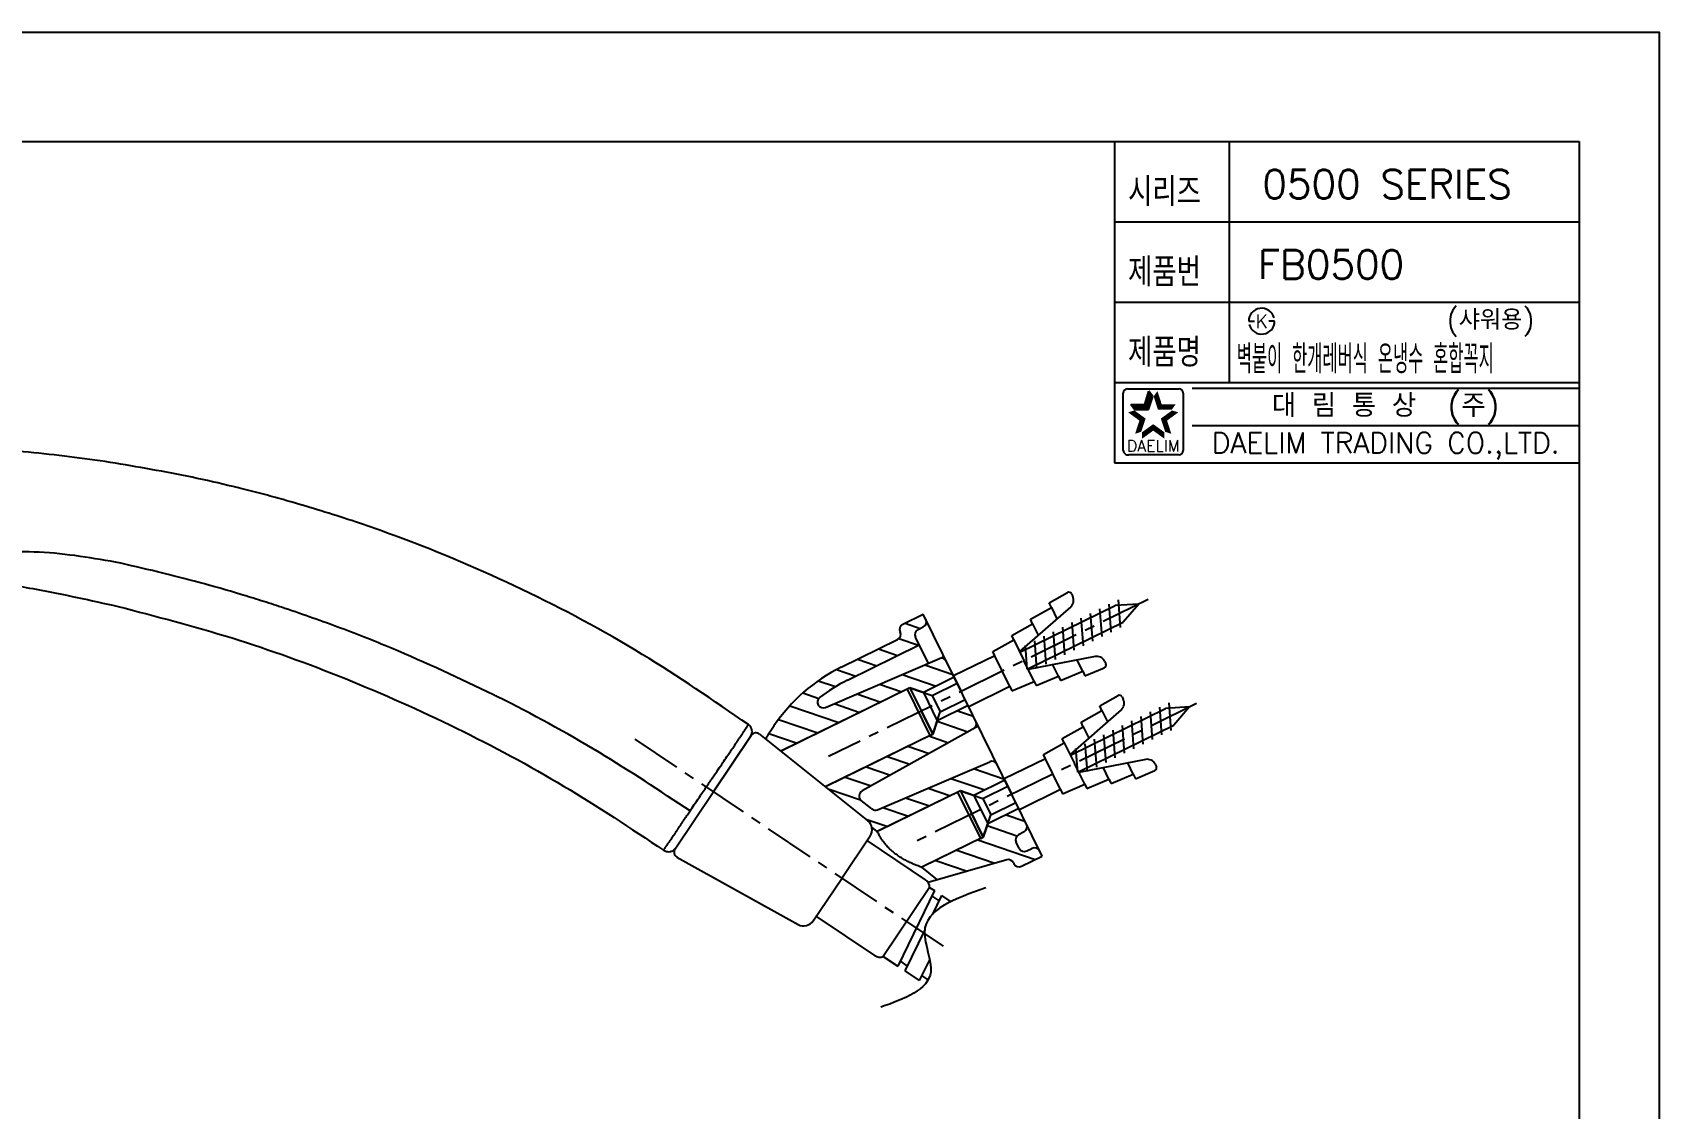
# Model space of a CAD drawing. Extents: x 937 to 1531, y -1355 to -935.
# Drawn here: x 1247.7 to 1531.4, y -1122.4 to -934.8 of the extents above; entities that cross this region are included whole.
import ezdxf
from ezdxf.enums import TextEntityAlignment as Align

# ---------------------------------------------------------------- set-up
doc = ezdxf.new("R2010")
doc.units = 0
doc.header["$LTSCALE"] = 7
doc.header["$MEASUREMENT"] = 0
doc.linetypes.add('CENTER', pattern=[2, 1.25, -0.25, 0.25, -0.25])
doc.layers.get('0').update_dxf_attribs({"color": 2, "linetype": 'CONTINUOUS'})
for name, color, linetype in [('CL', 1, 'CENTER'), ('D', 2, 'CONTINUOUS'), ('DIM', 2, 'CONTINUOUS'), ('DWG', 7, 'CONTINUOUS'), ('HT', 3, 'CONTINUOUS'), ('TXT', 4, 'CONTINUOUS')]:
    doc.layers.add(name, color=color, linetype=linetype)
doc.styles.add('GHS', font='romans', dxfattribs={"bigfont": 'ghs'})
doc.styles.add('ROMANS', font='romans')

# ---------------------------------------------------------------- blocks, each defined once
blk = doc.blocks.new('S')
at = {"layer": 'DWG', "color": 2}
for p, q in [((5596.35, 3276.4), (5600.01, 3276.61)), ((5568.04, 3273.82), (5567.54, 3273.82)), ((5567.54, 3264.82), (5567.54, 3273.82)), ((5568.04, 3273.82), (5568.04, 3269.32)), ((5568.04, 3273.82), (5570.94, 3270.92)), ((5587.98, 3274.17), (5592.17, 3274.41)), ((5587.98, 3273.36), (5587.98, 3274.17)), ((5599.43, 3274.15), (5587.98, 3271.06)), ((5592.17, 3275.28), (5596.35, 3275.51)), ((5592.17, 3274.41), (5592.17, 3275.28)), ((5592.17, 3274.41), (5592.17, 3272.19)), ((5596.35, 3275.51), (5596.35, 3276.4)), ((5596.35, 3275.51), (5596.35, 3273.32)), ((5600.54, 3276.11), (5600.54, 3275.6)), ((5570.94, 3270.92), (5575.79, 3270.92)), ((5570.94, 3270.92), (5570.94, 3267.72)), ((5583.79, 3272.32), (5575.79, 3272.32)), ((5575.79, 3272.32), (5575.79, 3269.32)), ((5583.79, 3273.12), (5587.98, 3273.36)), ((5583.79, 3272.32), (5583.79, 3273.12)), ((5583.79, 3266.32), (5583.79, 3272.32)), ((5587.82, 3267.72), (5589.37, 3271.57)), ((5587.98, 3273.36), (5587.98, 3269.32)), ((5587.98, 3270.92), (5606.46, 3270.92)), ((5589.37, 3267.07), (5591.18, 3271.57)), ((5591.18, 3267.07), (5592.99, 3271.57)), ((5592.99, 3267.07), (5594.8, 3271.57)), ((5594.8, 3267.07), (5596.61, 3271.57)), ((5596.61, 3267.07), (5598.42, 3271.57)), ((5598.42, 3267.07), (5600.23, 3271.57)), ((5600.23, 3267.07), (5602.04, 3271.57)), ((5602.04, 3267.07), (5603.85, 3271.57)), ((5603.85, 3267.07), (5605.66, 3271.57)), ((5605.66, 3267.07), (5607.47, 3271.57)), ((5610.33, 3269.33), (5606.46, 3270.92)), ((5568.04, 3264.82), (5568.04, 3269.32)), ((5575.79, 3266.32), (5575.79, 3269.32)), ((5587.98, 3265.28), (5587.98, 3269.32)), ((5610.33, 3269.33), (5606.47, 3267.72)), ((5568.04, 3264.82), (5570.94, 3267.72)), ((5570.94, 3267.72), (5575.79, 3267.72)), ((5583.79, 3266.32), (5575.79, 3266.32)), ((5583.79, 3266.32), (5583.79, 3265.52)), ((5583.79, 3265.52), (5587.98, 3265.28)), ((5587.98, 3267.72), (5606.46, 3267.72)), ((5599.43, 3264.49), (5587.98, 3267.59)), ((5587.98, 3265.28), (5587.98, 3264.47)), ((5592.17, 3264.23), (5592.17, 3266.45)), ((5596.35, 3263.13), (5596.35, 3265.32)), ((5567.54, 3264.82), (5568.04, 3264.82)), ((5587.98, 3264.47), (5592.17, 3264.23)), ((5592.17, 3264.23), (5592.17, 3263.37)), ((5592.17, 3263.37), (5596.35, 3263.13)), ((5596.35, 3263.13), (5596.35, 3262.24)), ((5600.54, 3263.04), (5600.54, 3262.53)), ((5596.35, 3262.24), (5600.01, 3262.03))]:
    blk.add_line(p, q, dxfattribs=at)
for centre, radius, start, end in [((5600.04, 3276.11), 0.5, 0.0005, 93.2254), ((5599.04, 3275.6), 1.5, 285.1209, 0.0005), ((5599.04, 3263.04), 1.5, 0.0005, 74.8801), ((5600.04, 3262.53), 0.5, 266.7756, 0.0005)]:
    blk.add_arc(centre, radius, start, end, dxfattribs=at)

msp = doc.modelspace()

# ---------------------------------------------------------------- linework, layer by layer
at = {"color": 7}
for p, q in [((1436.42, -953.81), (1436.42, -1009.81)), ((1456.42, -953.81), (1456.42, -995.81)), ((1436.42, -967.81), (1517.42, -967.81)), ((1436.42, -981.81), (1517.42, -981.81)), ((1436.42, -995.81), (1517.42, -995.81)), ((1436.42, -1009.81), (1517.42, -1009.81))]:
    msp.add_line(p, q, dxfattribs=at)
at = {"color": 2, "linetype": 'Continuous'}
for p, q in [((1437.9, -1007.67), (1437.9, -997.67)), ((1438.65, -996.92), (1447.65, -996.92)), ((1448.4, -997.67), (1448.4, -1007.67)), ((1449.92, -996.81), (1517.42, -996.81)), ((1449.92, -1003.31), (1517.42, -1003.31)), ((1447.65, -1008.42), (1438.9, -1008.42))]:
    msp.add_line(p, q, dxfattribs=at)
at = {"color": 2}
for p, q in [((1441.66, -999.63), (1442.41, -997.32)), ((1442.33, -1000.54), (1443.08, -998.24)), ((1443.08, -998.24), (1442.41, -997.32)), ((1439.24, -999.63), (1441.66, -999.63)), ((1439.9, -1000.54), (1439.24, -999.63)), ((1439.9, -1000.54), (1442.33, -1000.54))]:
    msp.add_line(p, q, dxfattribs=at)
at = {"color": 7, "linetype": 'Continuous'}
msp.add_line((1359.88, -1076.96), (1372.94, -1057.51), dxfattribs=at)
at = {"linetype": 'Continuous'}
msp.add_lwpolyline([(937.42, -1354.81), (1531.42, -1354.81), (1531.42, -934.81), (937.42, -934.81)], close=True, dxfattribs=at)
at = {"color": 2, "linetype": 'Continuous'}
for centre, radius, start, end in [((1438.65, -997.67), 0.75, 90, 180), ((1447.65, -997.67), 0.75, 0, 90), ((1438.78, -1007.55), 0.884, 188.1301, 278.1301), ((1447.65, -1007.67), 0.75, 270, 0)]:
    msp.add_arc(centre, radius, start, end, dxfattribs=at)
at = {"color": 7, "linetype": 'Continuous'}
msp.add_arc((1371.69, -1056.67), 1.5, 326.1229, 54.0244, dxfattribs=at)
for points in [[(1261.28, -1009.74), (1247.05, -1007.97), (1240.03, -1007.4)], [(1372.57, -1055.46), (1354.05, -1043.21), (1333.05, -1031.89), (1311.46, -1022.74), (1300.7, -1019.02), (1290.1, -1015.87), (1286.37, -1014.87), (1282.71, -1013.96), (1275.56, -1012.34), (1261.28, -1009.74)], [(1262.23, -1027.12), (1248, -1025.37), (1240.99, -1025.44)], [(1328.14, -1050.26), (1310.32, -1042.14), (1300.82, -1038.4), (1291.15, -1035.01), (1287.61, -1033.86), (1284.04, -1032.76), (1276.82, -1030.68), (1262.23, -1027.12)], [(1243.8, -1031.07), (1248.35, -1031.86), (1262.65, -1034.86)], [(1262.65, -1034.86), (1282.53, -1040.36), (1302.3, -1047.45), (1321.67, -1056.08), (1340.35, -1066.18), (1357.78, -1077.36)], [(1362.38, -1070.5), (1346.58, -1060.34), (1328.8, -1050.59), (1328.14, -1050.26)], [(1362.38, -1070.5), (1363.86, -1068.32), (1365.16, -1066.41), (1366.3, -1064.75), (1367.28, -1063.31), (1368.12, -1062.08), (1368.83, -1061.02), (1369.44, -1060.13), (1369.96, -1059.37), (1370.39, -1058.72), (1370.76, -1058.18), (1371.06, -1057.72), (1371.32, -1057.34), (1371.54, -1057.02), (1371.71, -1056.75), (1371.86, -1056.53), (1371.99, -1056.34), (1372.09, -1056.19), (1372.18, -1056.05), (1372.26, -1055.94), (1372.32, -1055.84), (1372.37, -1055.76), (1372.42, -1055.7), (1372.45, -1055.64), (1372.48, -1055.6), (1372.5, -1055.57), (1372.54, -1055.52), (1372.57, -1055.46)], [(1357.79, -1077.34), (1357.85, -1077.24), (1357.92, -1077.13), (1358.02, -1076.99), (1358.13, -1076.83), (1358.25, -1076.65), (1358.38, -1076.46), (1358.51, -1076.27), (1358.65, -1076.07), (1358.79, -1075.87), (1358.94, -1075.65), (1359.1, -1075.41), (1359.28, -1075.14), (1359.47, -1074.87), (1359.67, -1074.57), (1359.88, -1074.25), (1360.11, -1073.91), (1360.35, -1073.54), (1360.62, -1073.15), (1360.91, -1072.72), (1361.22, -1072.25), (1361.56, -1071.74), (1361.94, -1071.16), (1362.38, -1070.5)], [(1357.78, -1077.36), (1357.88, -1077.42), (1358.41, -1077.61), (1358.97, -1077.59), (1359.48, -1077.36), (1359.88, -1076.96)]]:
    msp.add_spline(points, degree=3, dxfattribs=at)
at = {"color": 2}
for points in [[(1441.66, -999.63), (1442.33, -1000.54), (1442.41, -997.32), (1443.08, -998.24)], [(1443.89, -997.32), (1443.22, -998.24), (1444.64, -999.63), (1443.97, -1000.54)], [(1440.74, -1002.46), (1441.82, -1002.11), (1438.78, -1001.03), (1439.86, -1000.68)], [(1439.24, -999.63), (1439.9, -1000.54), (1441.66, -999.63), (1442.33, -1000.54)], [(1444.64, -999.63), (1443.97, -1000.54), (1447.06, -999.63), (1446.4, -1000.54)], [(1447.52, -1001.03), (1446.44, -1000.68), (1445.56, -1002.46), (1444.48, -1002.11)], [(1439.99, -1004.76), (1441.07, -1004.41), (1440.74, -1002.46), (1441.82, -1002.11)], [(1443.15, -1004.21), (1443.15, -1003.08), (1441.19, -1005.63), (1441.19, -1004.5)], [(1445.11, -1005.63), (1445.11, -1004.5), (1443.15, -1004.21), (1443.15, -1003.08)], [(1445.56, -1002.46), (1444.48, -1002.11), (1446.31, -1004.76), (1445.23, -1004.41)]]:
    msp.add_solid(points, dxfattribs=at)
at = {"layer": 'CL'}
for p, q in [((1442.29, -1033.65), (1386.55, -1061.02)), ((1450.69, -1051.8), (1401.72, -1075.85)), ((1352.75, -1058), (1407.85, -1094.99))]:
    msp.add_line(p, q, dxfattribs=at)
at = {"layer": 'D'}
for p, q in [((1459.81, -985.13), (1460.31, -985.13)), ((1460.31, -985.13), (1460.81, -985.13)), ((1463.81, -985.13), (1463.31, -985.13)), ((1464.31, -985.13), (1463.81, -985.13))]:
    msp.add_line(p, q, dxfattribs=at)
for start, end in [(15, 180), (195, 0)]:
    msp.add_arc((1462.06, -985.13), 2.25, start, end, dxfattribs=at)
at = {"layer": 'DIM'}
msp.add_spline([(1413.96, -1083.93), (1403.27, -1091.62), (1404.35, -1098.59), (1395.66, -1104.74)], degree=3, dxfattribs=at)
at = {"layer": 'DWG'}
for p, q in [((1399.47, -1037.96), (1403.06, -1036.2)), ((1423.78, -1078.39), (1403.06, -1036.2)), ((1388.72, -1045.47), (1398.56, -1040.64)), ((1403.94, -1044.79), (1401.69, -1040.21)), ((1402.15, -1038.88), (1403.05, -1038.43)), ((1385.99, -1052.46), (1406.7, -1043.6)), ((1389.82, -1047.71), (1402.35, -1041.56)), ((1400.74, -1049.04), (1378.23, -1060.09)), ((1400.74, -1049.04), (1378.25, -1060.08)), ((1403.08, -1049.84), (1400.74, -1049.04)), ((1400.74, -1049.04), (1404.7, -1057.12)), ((1408.46, -1047.19), (1403.08, -1049.84)), ((1384.98, -1050.75), (1384.96, -1050.77)), ((1403.08, -1049.84), (1405.5, -1054.78)), ((1410.89, -1052.13), (1405.5, -1054.78)), ((1405.5, -1054.78), (1404.7, -1057.12)), ((1404.7, -1057.12), (1386, -1066.3)), ((1404.7, -1057.12), (1386.08, -1066.26)), ((1412.65, -1055.72), (1392.38, -1067.03)), ((1395.1, -1070.29), (1414.64, -1061.93)), ((1417.28, -1065.15), (1411.89, -1067.79)), ((1394.08, -1070.15), (1392.25, -1068.68)), ((1409.55, -1066.99), (1395.04, -1074.12)), ((1409.55, -1066.99), (1395.4, -1073.94)), ((1409.55, -1066.99), (1413.52, -1075.07)), ((1411.89, -1067.79), (1409.55, -1066.99)), ((1411.89, -1067.79), (1414.32, -1072.73)), ((1419.7, -1070.08), (1414.32, -1072.73)), ((1395.04, -1074.12), (1394.09, -1073.36)), ((1413.52, -1075.07), (1402.8, -1080.34)), ((1413.52, -1075.07), (1403.18, -1080.15)), ((1414.32, -1072.73), (1413.52, -1075.07)), ((1420.64, -1074.14), (1419.67, -1074.68)), ((1403.46, -1082.53), (1393.26, -1075.68)), ((1419.77, -1077.02), (1419.26, -1075.99)), ((1421.1, -1077.47), (1422, -1077.03)), ((1405.52, -1082.51), (1402.8, -1080.34)), ((1417.61, -1079.03), (1403.91, -1082.98)), ((1418.78, -1079.55), (1418.85, -1079.69)), ((1420.19, -1080.15), (1423.78, -1078.39)), ((1404.16, -1083.84), (1396.09, -1095.89)), ((1404.99, -1084.4), (1398.6, -1097.58)), ((1404.16, -1083.84), (1404.99, -1084.4)), ((1405.78, -1086.14), (1404.55, -1085.31)), ((1406.22, -1085.23), (1404.59, -1088.6)), ((1406.22, -1085.23), (1407.86, -1086.33)), ((1394.6, -1095.73), (1384.4, -1088.88)), ((1403.3, -1091.26), (1399.83, -1098.4)), ((1396.09, -1095.89), (1398.6, -1097.58)), ((1400.27, -1097.49), (1399.04, -1096.67)), ((1404.17, -1096.34), (1402.35, -1100.09)), ((1399.83, -1098.4), (1402.35, -1100.09)), ((1403.91, -1099.94), (1402.79, -1099.18))]:
    msp.add_line(p, q, dxfattribs=at)
at = {"layer": 'DWG', "color": 7}
for p, q in [((1373.05, -1057.34), (1366.41, -1067.23)), ((1372.96, -1057.48), (1373.05, -1057.34)), ((1374.51, -1057.12), (1393.38, -1072.21)), ((1359.77, -1077.12), (1366.41, -1067.23)), ((1393.79, -1074.88), (1388.83, -1082.28)), ((1359.86, -1076.99), (1359.77, -1077.12)), ((1360.11, -1078.55), (1381.23, -1090.31)), ((1383.86, -1089.68), (1388.83, -1082.28))]:
    msp.add_line(p, q, dxfattribs=at)
at = {"layer": 'DWG'}
for centre, radius, start, end in [((1399.91, -1038.86), 1, 116.1531, 206.1531), ((1402.61, -1037.54), 1, 296.1531, 26.1531), ((1398.12, -1039.74), 1, 296.1531, 26.1531), ((1402.59, -1039.77), 1, 116.1531, 206.1531), ((1406.22, -1044.9), 1, 26.1531, 113.1531), ((1401.94, -1072.4), 30, 116.1547, 146.1531), ((1401.94, -1072.4), 27.5, 116.1547, 128.0842), ((1385.6, -1051.54), 1, 129.9857, 293.1635), ((1411.34, -1055.31), 1, 299.1531, 26.1531), ((1376.63, -1058.09), 1, 146.1531, 175.7346), ((1415.04, -1062.85), 1, 26.1531, 113.1531), ((1392.87, -1067.9), 1, 119.1531, 231.2996), ((1394.7, -1069.37), 1, 231.2996, 293.1531), ((1420.16, -1075.55), 1, 119.1531, 206.1531), ((1420.15, -1073.26), 1, 299.1531, 26.1531), ((1420.66, -1076.58), 1, 206.1531, 296.1531), ((1422.44, -1077.93), 1, 26.1531, 116.1531), ((1417.88, -1079.99), 1, 26.1531, 106.0822), ((1419.75, -1079.25), 1, 206.1531, 296.1531), ((1402.66, -1083.8), 1.5, 358.3229, 57.8552), ((1395.47, -1094.51), 1.5, 234.3905, 293.9229)]:
    msp.add_arc(centre, radius, start, end, dxfattribs=at)
at = {"layer": 'DWG', "color": 7}
for centre, radius, start, end in [((1373.88, -1057.9), 1, 51.3592, 146.1229), ((1392.13, -1073.77), 2, 326.1229, 51.3592), ((1360.6, -1077.68), 1, 146.1229, 240.8865), ((1382.2, -1088.56), 2, 240.8865, 326.1229)]:
    msp.add_arc(centre, radius, start, end, dxfattribs=at)
at = {"layer": 'DWG'}
for points in [[(1377.03, -1055.69), (1376.13, -1057.03), (1375.8, -1057.53)], [(1402.8, -1080.34), (1402.69, -1080.3), (1402.38, -1080.18), (1401.91, -1080.01), (1401.35, -1079.77), (1400.7, -1079.48), (1399.99, -1079.12), (1399.24, -1078.69), (1398.48, -1078.18), (1397.74, -1077.61), (1397.07, -1076.99), (1396.49, -1076.36), (1396.02, -1075.76), (1395.65, -1075.22), (1395.38, -1074.76), (1395.19, -1074.41), (1395.07, -1074.19), (1395.04, -1074.12)]]:
    msp.add_spline(points, degree=3, dxfattribs=at)
at = {"layer": 'HT'}
for p, q in [((1399.87, -1037.77), (1402.54, -1038.68)), ((1398.82, -1040.45), (1402.24, -1041.62)), ((1395.24, -1042.27), (1398.58, -1043.41)), ((1387.95, -1045.86), (1391.28, -1047)), ((1391.58, -1044.06), (1394.93, -1045.21)), ((1399.39, -1046.73), (1405.3, -1048.75)), ((1403.35, -1045.04), (1408.22, -1046.7)), ((1384.75, -1047.81), (1387.76, -1048.84)), ((1395.44, -1048.42), (1399.31, -1049.74)), ((1379.77, -1052.2), (1388.35, -1055.12)), ((1382.06, -1049.94), (1384.84, -1050.89)), ((1387.53, -1051.8), (1392, -1053.33)), ((1391.48, -1050.11), (1395.65, -1051.54)), ((1377.82, -1054.57), (1384.69, -1056.92)), ((1405.47, -1054.88), (1410.85, -1056.72)), ((1409.01, -1053.05), (1411.81, -1054.01)), ((1376.13, -1057.03), (1381.04, -1058.71)), ((1404.05, -1057.44), (1407.47, -1058.61)), ((1400.39, -1059.24), (1404.09, -1060.5)), ((1393.09, -1062.82), (1397.33, -1064.27)), ((1396.74, -1061.03), (1400.71, -1062.38)), ((1411.82, -1063.14), (1417.19, -1064.97)), ((1389.43, -1064.62), (1393.94, -1066.16)), ((1403.91, -1066.52), (1407.81, -1067.85)), ((1407.87, -1064.83), (1413.8, -1066.85)), ((1386.63, -1066.7), (1392.11, -1068.57)), ((1399.96, -1068.21), (1404.16, -1069.64)), ((1393.03, -1071.93), (1396.85, -1073.23)), ((1396, -1069.9), (1400.5, -1071.44)), ((1417.51, -1071.16), (1420.78, -1072.28)), ((1414.2, -1073.07), (1419.38, -1074.84)), ((1408.89, -1077.34), (1415.56, -1079.62)), ((1412.55, -1075.55), (1422.59, -1078.97)), ((1405.24, -1079.14), (1410.73, -1081.01))]:
    msp.add_line(p, q, dxfattribs=at)
at = {"layer": 'TXT', "color": 4}
for p, q in [((963.42, -953.81), (1517.42, -953.81)), ((1517.42, -953.81), (1517.42, -1343.81))]:
    msp.add_line(p, q, dxfattribs=at)

# ---------------------------------------------------------------- block references
at = {"layer": 'D', "rotation": 26.15307741965095}
for p in [(-2154.25, -6441.92), (-2145.43, -6459.87)]:
    msp.add_blockref('S', p, dxfattribs=at)

# ---------------------------------------------------------------- texts
at = {"color": 7, "style": 'GHS'}
for s, p in [('0500 SERIES', (1483.93, -961.23)), ('FB0500', (1474.16, -975.23))]:
    msp.add_text(s, height=5, dxfattribs=at).set_placement(p, align=Align.MIDDLE)
at = {"style": 'GHS'}
msp.add_text('(샤워용)', height=3.5, dxfattribs=at).set_placement((1494.31, -986.63))
at = {"style": 'GHS', "width": 0.5}
msp.add_text('벽붙이 한개레버식 온냉수 혼합꼭지', height=5, dxfattribs=at).set_placement((1457.72, -994.25))
at = {"color": 7, "linetype": 'Continuous'}
for s, height, style, p in [('대 림 통 상  (주)', 4, 'GHS', (1483.68, -1000.11)), ('DAELIM TRADING CO.,LTD.', 3.6, 'ROMANS', (1483.68, -1006.88))]:
    msp.add_text(s, height=height, dxfattribs=dict(at, style=style)).set_placement(p, align=Align.MIDDLE)
at = {"color": 2, "linetype": 'Continuous', "style": 'ROMANS'}
msp.add_text('DAELIM', height=2, dxfattribs=at).set_placement((1443.15, -1007.87), align=Align.CENTER)
at = {"layer": 'D', "style": 'GHS', "width": 0.8}
for s, p in [('시리즈', (1438.76, -965.08)), ('제품번', (1438.76, -979.08)), ('제품명', (1438.76, -993.08))]:
    msp.add_text(s, height=5, dxfattribs=at).set_placement(p)
at = {"layer": 'D', "style": 'GHS'}
msp.add_text('K', height=2.39, dxfattribs=at).set_placement((1462.06, -985.13), align=Align.MIDDLE)

doc.saveas('drawing.dxf')
